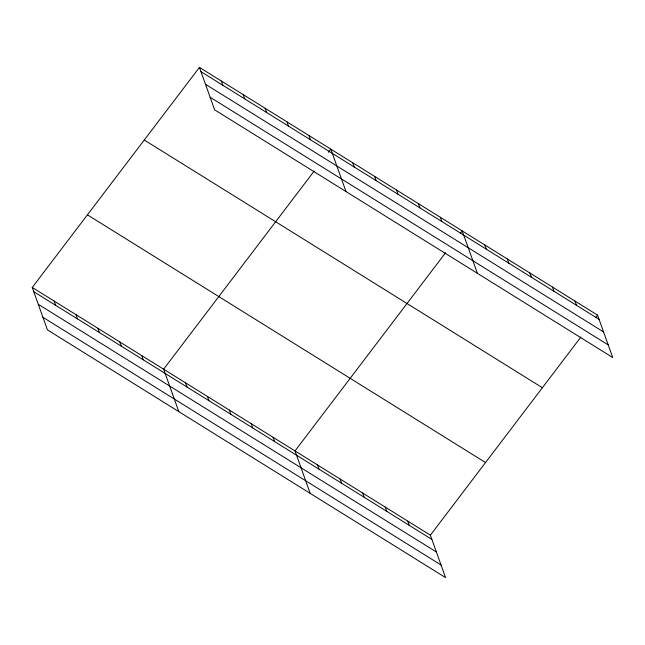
<?xml version="1.0" encoding="UTF-8"?>
<svg xmlns="http://www.w3.org/2000/svg" width="645" height="645" viewBox="0 0 645 645"><rect width="100%" height="100%" fill="white"/><g stroke="black" fill="none" stroke-linecap="round" stroke-linejoin="round"><path stroke-width="0.97" d="M32.25 287.452L430.368 535.173L445.558 577.606L47.44 329.885L32.25 287.452L199.442 67.394L597.56 315.115L612.75 357.548L214.632 109.827L199.442 67.394M314.204 171.006L163.628 369.198L178.818 411.631M328.442 152.268L330.82 149.14L346.01 191.573M445.582 252.751L295.007 450.944L310.205 493.377M460.417 233.232L462.199 230.886L477.389 273.319M430.368 535.173L580.943 336.98M595.778 317.453L597.56 315.115M200.958 71.643L599.076 319.356M205.473 84.245L603.591 331.957M210.117 97.226L608.235 344.946M144.27 140.013L542.38 387.734M87.422 214.833L485.54 462.554M33.774 291.701L431.884 539.413M38.281 304.303L436.399 552.015M42.933 317.284L441.051 565.004M574.993 301.078L576.517 305.319M552.434 287.041L553.958 291.282M529.876 273.004L531.399 277.245M507.317 258.967L508.841 263.208M484.758 244.923L486.274 249.172M440.301 217.268L441.817 221.509M418.403 203.643L419.927 207.883M396.506 190.017L398.03 194.258M374.608 176.391L376.132 180.64M352.718 162.766L354.234 167.015M308.923 135.523L310.439 139.763M287.025 121.897L288.549 126.138M265.127 108.271L266.651 112.512M407.809 521.136L409.325 525.377M243.23 94.646L244.753 98.887M385.25 507.099L386.766 511.34M221.332 81.02L222.856 85.269M362.683 493.054L364.207 497.303M340.125 479.017L341.648 483.266M317.566 464.981L319.09 469.229M273.109 437.318L274.633 441.567M251.211 423.7L252.735 427.941M229.322 410.075L230.837 414.316M207.424 396.449L208.94 400.69M185.526 382.824L187.042 387.073M141.731 355.572L143.255 359.821M119.833 341.955L121.357 346.196M97.943 328.329L99.459 332.57M76.045 314.704L77.561 318.944M54.148 301.078L55.664 305.327"/></g></svg>
